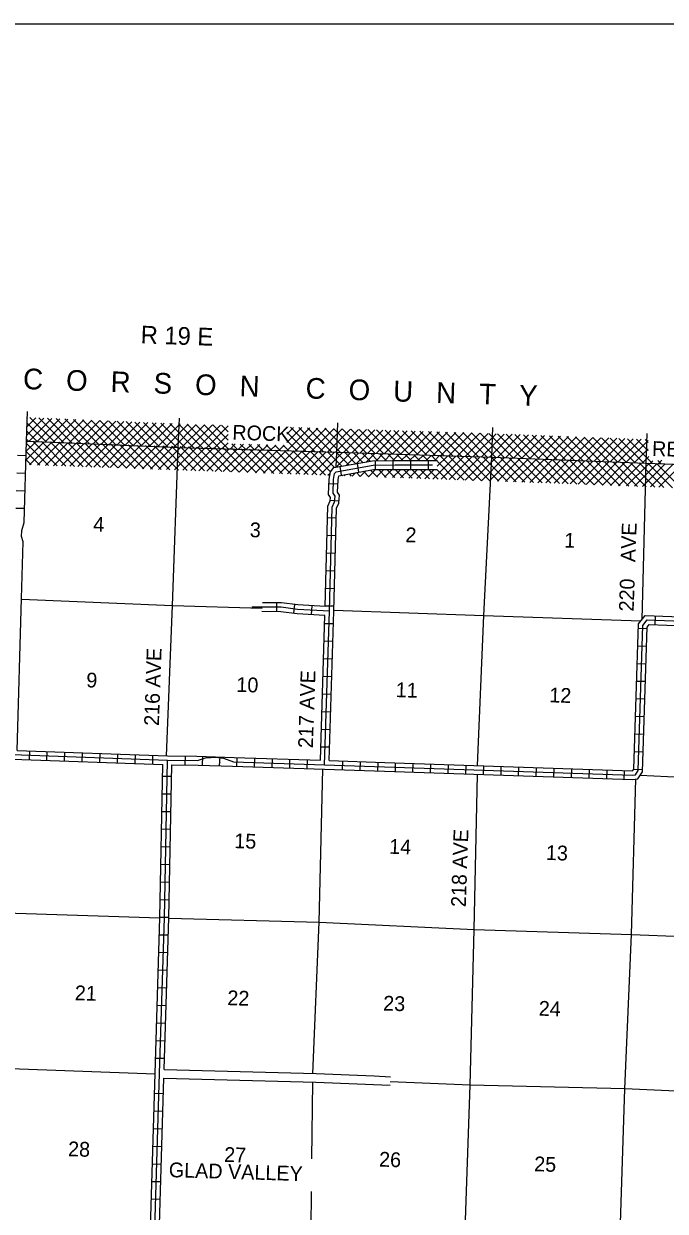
# Model space of a CAD drawing. Extents: x 589837 to 1026606, y 16219719 to 16549911.
# Drawn here: x 922622 to 944338, y 16507083 to 16547271 of the extents above; entities that cross this region are included whole.
import ezdxf

# ---------------------------------------------------------------- set-up
doc = ezdxf.new("R2010")
doc.units = 0
for name, color, linetype in [('L11', 7, 'Continuous'), ('L13', 7, 'Continuous'), ('L14', 7, 'Continuous'), ('L16', 7, 'Continuous'), ('L2', 7, 'Continuous'), ('L23', 7, 'Continuous'), ('L30', 7, 'Continuous'), ('L37', 7, 'Continuous'), ('L50', 7, 'Continuous'), ('L8', 7, 'Continuous')]:
    doc.layers.add(name, color=color, linetype=linetype)

msp = doc.modelspace()

# ---------------------------------------------------------------- linework, layer by layer
at = {"layer": 'L11'}
for points in [[(927376, 16511886), (932516, 16511746), (934484, 16511669), (935032, 16511634)], [(927367, 16511586), (932507, 16511447), (935021, 16511348)]]:
    msp.add_lwpolyline(points, dxfattribs=at)
at = {"layer": 'L13'}
for p, q in [((933200, 16532264), (933220, 16532768)), ((943551, 16527114), (943687, 16532404)), ((929277, 16522284), (929277, 16522284)), ((932375, 16508861), (932405, 16511449)), ((932347, 16506491), (932362, 16507752))]:
    msp.add_line(p, q, dxfattribs=at)
for points in [[(927452, 16522497), (927656, 16527584), (927853, 16532928)], [(937987, 16522166), (938199, 16527244), (938463, 16532603)], [(922547, 16527794), (927656, 16527584), (930691, 16527494)], [(933123, 16527420), (938199, 16527244), (943515, 16527068)], [(932413, 16511749), (932618, 16516871), (932743, 16522045)], [(937445, 16503619), (937554, 16506133), (937730, 16511352), (937874, 16516622), (937977, 16521866)], [(942647, 16500804), (942805, 16505976), (942965, 16511228), (943200, 16516454), (943336, 16521704)], [(964323, 16521071), (959088, 16521227), (953846, 16521418), (948579, 16521584), (943487, 16521826)], [(906452, 16517720), (911482, 16517545), (916734, 16517413), (922008, 16517188), (927231, 16517008)], [(927531, 16516999), (932618, 16516871), (937874, 16516622), (943200, 16516454), (948441, 16516247), (953718, 16516106), (958950, 16515899), (964138, 16515744)], [(927071, 16511722), (921872, 16511918), (916546, 16512094), (911295, 16512243), (906280, 16512442)], [(953721, 16510830), (953523, 16510837), (948180, 16510989), (942965, 16511228), (937730, 16511352), (935025, 16511467)]]:
    msp.add_lwpolyline(points, dxfattribs=at)
at = {"layer": 'L2'}
msp.add_lwpolyline([(922719, 16533147), (927853, 16532928), (933220, 16532768), (938463, 16532603), (943687, 16532404), (948962, 16532205), (954411, 16531992)], dxfattribs=at)
at = {"layer": 'L23'}
msp.add_lwpolyline([(1025855, 16239540), (846340, 16239540), (846340, 16547271), (1025855, 16547271)], close=True, dxfattribs=at)
at = {"layer": 'L37'}
for p, q in [((922700, 16532516), (923311, 16533126)), ((922709, 16532807), (923038, 16533136)), ((922717, 16533098), (922765, 16533146)), ((922811, 16532344), (923584, 16533117)), ((923755, 16532311), (922925, 16533140)), ((923085, 16532335), (923857, 16533107)), ((924048, 16532301), (923219, 16533130)), ((923358, 16532325), (924130, 16533097)), ((924341, 16532290), (923512, 16533119)), ((923631, 16532315), (924403, 16533087)), ((924634, 16532280), (923806, 16533108)), ((924927, 16532270), (924099, 16533098)), ((925220, 16532260), (924393, 16533087)), ((923168, 16532332), (922708, 16532792)), ((923461, 16532321), (922716, 16533067)), ((923904, 16532306), (924676, 16533077)), ((924178, 16532296), (924949, 16533067)), ((924451, 16532287), (925222, 16533057)), ((925513, 16532249), (924686, 16533077)), ((924724, 16532277), (925494, 16533047)), ((925806, 16532239), (924979, 16533066)), ((924997, 16532267), (925767, 16533038)), ((925271, 16532258), (926040, 16533028)), ((926100, 16532229), (925273, 16533055)), ((925544, 16532248), (926313, 16533018)), ((926393, 16532218), (925566, 16533045)), ((925817, 16532239), (926586, 16533008)), ((926686, 16532208), (925860, 16533034)), ((926090, 16532229), (926859, 16532998)), ((926979, 16532198), (926153, 16533024)), ((926364, 16532219), (927132, 16532988)), ((927272, 16532188), (926447, 16533013)), ((926637, 16532210), (927405, 16532978)), ((927565, 16532177), (926740, 16533002)), ((926910, 16532200), (927678, 16532968)), ((927858, 16532167), (927034, 16532992)), ((927183, 16532191), (927951, 16532958)), ((928151, 16532157), (927327, 16532981)), ((927457, 16532181), (928224, 16532949)), ((928445, 16532146), (927620, 16532970)), ((927730, 16532171), (928497, 16532939)), ((928738, 16532136), (927914, 16532960)), ((928003, 16532162), (928770, 16532929)), ((929031, 16532126), (928207, 16532949)), ((928276, 16532152), (929043, 16532919)), ((929324, 16532115), (928501, 16532939)), ((928549, 16532143), (929316, 16532909)), ((929617, 16532105), (928794, 16532928)), ((928823, 16532133), (929589, 16532899)), ((929910, 16532095), (929088, 16532917)), ((929096, 16532123), (929862, 16532889)), ((929369, 16532114), (930135, 16532879)), ((930203, 16532085), (929381, 16532907)), ((929642, 16532104), (930408, 16532870)), ((930496, 16532074), (929675, 16532896)), ((929916, 16532095), (930681, 16532860)), ((930790, 16532064), (929968, 16532886)), ((930189, 16532085), (930954, 16532850)), ((931083, 16532054), (930262, 16532875)), ((930462, 16532076), (931227, 16532840)), ((931376, 16532043), (930555, 16532864)), ((930735, 16532066), (931500, 16532830)), ((931669, 16532033), (930848, 16532854)), ((931009, 16532056), (931773, 16532820)), ((931962, 16532023), (931142, 16532843)), ((931282, 16532047), (932045, 16532810)), ((932255, 16532013), (931435, 16532832)), ((931555, 16532037), (932318, 16532800)), ((932548, 16532002), (931729, 16532822)), ((931828, 16532028), (932591, 16532791)), ((932841, 16531992), (932022, 16532811)), ((932102, 16532018), (932864, 16532781)), ((933004, 16532112), (932316, 16532801)), ((932375, 16532008), (933137, 16532771)), ((933145, 16532254), (932609, 16532790)), ((932648, 16531999), (933410, 16532761)), ((933385, 16532297), (932903, 16532779)), ((933195, 16532263), (933684, 16532751)), ((933625, 16532340), (933196, 16532769)), ((933865, 16532382), (933489, 16532758)), ((933539, 16532324), (933957, 16532742)), ((934105, 16532425), (933783, 16532748)), ((933883, 16532386), (934230, 16532732)), ((934345, 16532468), (934076, 16532738)), ((934228, 16532447), (934503, 16532722)), ((934612, 16532484), (934369, 16532727)), ((934547, 16532484), (934776, 16532713)), ((934894, 16532485), (934662, 16532717)), ((934831, 16532484), (935049, 16532703)), ((935176, 16532485), (934955, 16532706)), ((935114, 16532485), (935323, 16532693)), ((935458, 16532486), (935249, 16532696)), ((935741, 16532487), (935542, 16532686)), ((922875, 16532342), (922700, 16532517)), ((935398, 16532486), (935596, 16532684)), ((935682, 16532487), (935869, 16532674)), ((936023, 16532488), (935835, 16532675)), ((935965, 16532488), (936142, 16532665)), ((936305, 16532488), (936128, 16532665)), ((936249, 16532488), (936415, 16532655)), ((936587, 16532489), (936421, 16532655)), ((936473, 16531864), (937235, 16532626)), ((936532, 16532489), (936688, 16532645)), ((936620, 16532294), (936962, 16532636)), ((937238, 16531838), (936625, 16532451)), ((937532, 16531827), (936715, 16532644)), ((936747, 16531855), (937508, 16532616)), ((937825, 16531817), (937008, 16532634)), ((937020, 16531845), (937781, 16532607)), ((937293, 16531836), (938054, 16532597)), ((938118, 16531807), (937301, 16532624)), ((937566, 16531826), (938328, 16532587)), ((938411, 16531796), (937594, 16532613)), ((937840, 16531816), (938601, 16532578)), ((938704, 16531786), (937887, 16532603)), ((938113, 16531807), (938874, 16532568)), ((938997, 16531776), (938181, 16532592)), ((938386, 16531797), (939147, 16532558)), ((939290, 16531766), (938474, 16532582)), ((938659, 16531788), (939420, 16532549)), ((939583, 16531755), (938767, 16532572)), ((938933, 16531778), (939693, 16532539)), ((939877, 16531745), (939060, 16532561)), ((939206, 16531768), (939967, 16532529)), ((940170, 16531735), (939353, 16532551)), ((939479, 16531759), (940240, 16532520)), ((940463, 16531724), (939647, 16532541)), ((939752, 16531749), (940513, 16532510)), ((940756, 16531714), (939940, 16532530)), ((940026, 16531740), (940786, 16532500)), ((941049, 16531704), (940233, 16532520)), ((940299, 16531730), (941059, 16532491)), ((941343, 16531692), (940526, 16532509)), ((940572, 16531721), (941332, 16532481)), ((941637, 16531681), (940819, 16532499)), ((940845, 16531711), (941606, 16532471)), ((941931, 16531670), (941113, 16532489)), ((941118, 16531701), (941879, 16532462)), ((941391, 16531691), (942152, 16532452)), ((942226, 16531659), (941406, 16532478)), ((941663, 16531680), (942425, 16532442)), ((942520, 16531647), (941699, 16532468)), ((941935, 16531670), (942698, 16532433)), ((942814, 16531636), (941992, 16532458)), ((942208, 16531659), (942972, 16532423)), ((943108, 16531625), (942285, 16532447)), ((942480, 16531649), (943245, 16532413)), ((943402, 16531614), (942579, 16532437)), ((942753, 16531638), (943518, 16532404)), ((943696, 16531602), (942872, 16532427)), ((943025, 16531628), (943791, 16532394)), ((943990, 16531591), (943165, 16532416)), ((943297, 16531618), (944064, 16532384)), ((944284, 16531580), (943458, 16532406)), ((943570, 16531607), (944337, 16532375)), ((944578, 16531568), (943751, 16532395)), ((943842, 16531597), (944611, 16532365)), ((944873, 16531557), (944045, 16532385)), ((944115, 16531586), (944884, 16532355)), ((932921, 16531989), (932994, 16532062)), ((933428, 16531971), (933404, 16531995)), ((933468, 16531970), (933512, 16532015)), ((933721, 16531961), (933644, 16532038)), ((933741, 16531960), (933857, 16532076)), ((934014, 16531951), (933884, 16532081)), ((934014, 16531951), (934201, 16532138)), ((934307, 16531941), (934124, 16532124)), ((934288, 16531941), (934530, 16532184)), ((934600, 16531930), (934364, 16532167)), ((934561, 16531932), (934814, 16532185)), ((934893, 16531920), (934629, 16532184)), ((934834, 16531922), (935097, 16532185)), ((935186, 16531910), (934911, 16532185)), ((935107, 16531912), (935381, 16532186)), ((935480, 16531899), (935193, 16532186)), ((935380, 16531903), (935664, 16532187)), ((935773, 16531889), (935476, 16532186)), ((935654, 16531893), (935948, 16532188)), ((936066, 16531879), (935758, 16532187)), ((935927, 16531884), (936232, 16532188)), ((936359, 16531868), (936040, 16532188)), ((936200, 16531874), (936515, 16532189)), ((936652, 16531858), (936322, 16532188)), ((936945, 16531848), (936604, 16532189))]:
    msp.add_line(p, q, dxfattribs=at)
at = {"layer": 'L50'}
for p, q in [((922719, 16533147), (922748, 16534147)), ((922724, 16533347), (923303, 16533926)), ((922733, 16533639), (923032, 16533938)), ((922742, 16533930), (922761, 16533949)), ((922804, 16533143), (923574, 16533914)), ((923671, 16533106), (922832, 16533946)), ((923075, 16533132), (923845, 16533902)), ((923967, 16533094), (923127, 16533933)), ((923346, 16533120), (924116, 16533891)), ((924262, 16533081), (923423, 16533921)), ((924558, 16533069), (923719, 16533908)), ((924853, 16533056), (924014, 16533895)), ((927853, 16532928), (927890, 16533923)), ((923376, 16533119), (922737, 16533758)), ((923617, 16533109), (924387, 16533879)), ((923889, 16533097), (924659, 16533867)), ((924160, 16533086), (924930, 16533855)), ((925149, 16533043), (924310, 16533882)), ((924431, 16533074), (925201, 16533844)), ((925444, 16533031), (924605, 16533869)), ((924702, 16533062), (925472, 16533832)), ((925739, 16533018), (924901, 16533857)), ((924974, 16533051), (925743, 16533820)), ((926035, 16533006), (925197, 16533844)), ((925245, 16533039), (926014, 16533808)), ((926330, 16532993), (925492, 16533831)), ((925516, 16533028), (926285, 16533797)), ((926626, 16532980), (925788, 16533818)), ((925788, 16533016), (926556, 16533785)), ((926059, 16533005), (926827, 16533773)), ((926921, 16532968), (926084, 16533805)), ((926330, 16532993), (927099, 16533762)), ((927217, 16532955), (926379, 16533793)), ((926601, 16532981), (927370, 16533750)), ((927512, 16532943), (926675, 16533780)), ((926873, 16532970), (927641, 16533738)), ((927807, 16532930), (926970, 16533767)), ((927144, 16532958), (927912, 16533727)), ((928100, 16532921), (927266, 16533754)), ((927415, 16532947), (928187, 16533719)), ((928391, 16532912), (927562, 16533741)), ((927686, 16532935), (928461, 16533710)), ((928683, 16532903), (927857, 16533729)), ((927959, 16532925), (928736, 16533702)), ((928974, 16532895), (928149, 16533720)), ((928234, 16532917), (929011, 16533694)), ((929266, 16532886), (928441, 16533711)), ((928508, 16532909), (929285, 16533686)), ((929557, 16532877), (928732, 16533702)), ((928783, 16532900), (929545, 16533662)), ((929537, 16533180), (929024, 16533694)), ((929541, 16533459), (929315, 16533685)), ((931526, 16533098), (932032, 16533604)), ((931529, 16532818), (932306, 16533595)), ((931530, 16533385), (931757, 16533612)), ((932473, 16532790), (931648, 16533615)), ((931804, 16532810), (932581, 16533587)), ((932764, 16532781), (931939, 16533606)), ((932078, 16532802), (932856, 16533579)), ((933056, 16532773), (932231, 16533598)), ((932353, 16532794), (933130, 16533571)), ((933348, 16532764), (932522, 16533589)), ((932628, 16532786), (933405, 16533562)), ((933640, 16532755), (932814, 16533580)), ((932902, 16532777), (933679, 16533554)), ((933932, 16532745), (933105, 16533572)), ((933177, 16532769), (933953, 16533545)), ((933220, 16532768), (933258, 16533767)), ((934224, 16532736), (933397, 16533563)), ((933451, 16532761), (934227, 16533536)), ((934516, 16532727), (933689, 16533553)), ((933725, 16532752), (934501, 16533528)), ((934808, 16532718), (933981, 16533544)), ((934000, 16532743), (934776, 16533519)), ((935100, 16532709), (934273, 16533535)), ((934274, 16532735), (935050, 16533511)), ((934548, 16532726), (935324, 16533502)), ((935392, 16532699), (934565, 16533526)), ((934822, 16532717), (935598, 16533493)), ((935684, 16532690), (934857, 16533517)), ((935976, 16532681), (935150, 16533507)), ((936268, 16532672), (935442, 16533498)), ((936560, 16532663), (935734, 16533489)), ((938463, 16532603), (938500, 16533602)), ((922785, 16533144), (922720, 16533209)), ((923081, 16533132), (922728, 16533484)), ((929058, 16532892), (929540, 16533375)), ((929332, 16532884), (929536, 16533088)), ((931890, 16532808), (931527, 16533170)), ((932181, 16532799), (931531, 16533449)), ((935096, 16532709), (935872, 16533485)), ((935371, 16532700), (936146, 16533476)), ((935645, 16532691), (936421, 16533467)), ((935919, 16532683), (936695, 16533459)), ((936852, 16532653), (936026, 16533480)), ((936193, 16532674), (936969, 16533450)), ((937144, 16532644), (936318, 16533471)), ((936467, 16532665), (937243, 16533441)), ((937436, 16532635), (936610, 16533461)), ((936742, 16532657), (937517, 16533433)), ((937728, 16532626), (936902, 16533452)), ((937016, 16532648), (937792, 16533424)), ((938020, 16532616), (937194, 16533443)), ((937290, 16532639), (938066, 16533415)), ((938312, 16532607), (937486, 16533434)), ((937564, 16532631), (938340, 16533407)), ((938605, 16532597), (937778, 16533424)), ((937838, 16532622), (938613, 16533397)), ((938899, 16532586), (938070, 16533415)), ((938112, 16532614), (938886, 16533387)), ((939193, 16532575), (938362, 16533406)), ((938387, 16532605), (939158, 16533377)), ((939487, 16532564), (938655, 16533396)), ((938660, 16532595), (939431, 16533366)), ((938932, 16532585), (939703, 16533356)), ((939781, 16532552), (938949, 16533385)), ((939205, 16532574), (939976, 16533346)), ((940075, 16532541), (939243, 16533373)), ((939477, 16532564), (940248, 16533335)), ((940369, 16532530), (939537, 16533362)), ((939750, 16532554), (940521, 16533325)), ((940663, 16532519), (939831, 16533351)), ((940022, 16532543), (940793, 16533315)), ((940957, 16532508), (940125, 16533340)), ((940295, 16532533), (941066, 16533304)), ((941251, 16532497), (940419, 16533329)), ((940567, 16532523), (941338, 16533294)), ((941545, 16532486), (940713, 16533318)), ((940840, 16532512), (941611, 16533284)), ((941839, 16532474), (941007, 16533307)), ((941112, 16532502), (941883, 16533273)), ((942133, 16532463), (941301, 16533295)), ((941385, 16532492), (942156, 16533263)), ((942427, 16532452), (941595, 16533284)), ((941657, 16532481), (942428, 16533253)), ((942721, 16532441), (941889, 16533273)), ((941930, 16532471), (942701, 16533242)), ((943015, 16532430), (942183, 16533262)), ((942202, 16532461), (942973, 16533232)), ((942474, 16532450), (943246, 16533222)), ((943309, 16532419), (942477, 16533251)), ((942747, 16532440), (943518, 16533211)), ((943603, 16532407), (942771, 16533240)), ((943019, 16532430), (943762, 16533172)), ((943897, 16532396), (943065, 16533228)), ((943758, 16532818), (943359, 16533217)), ((943759, 16533100), (943653, 16533206)), ((943687, 16532404), (943725, 16533404)), ((929607, 16532876), (929783, 16533052)), ((929849, 16532869), (929662, 16533055)), ((929881, 16532868), (930058, 16533044)), ((930140, 16532860), (929953, 16533047)), ((930156, 16532859), (930333, 16533036)), ((930432, 16532851), (930244, 16533039)), ((930431, 16532851), (930608, 16533029)), ((930723, 16532842), (930535, 16533031)), ((930705, 16532843), (930883, 16533021)), ((931015, 16532834), (930826, 16533023)), ((930980, 16532835), (931158, 16533013)), ((931307, 16532825), (931117, 16533014)), ((931255, 16532827), (931434, 16533006)), ((931598, 16532816), (931408, 16533006)), ((943292, 16532419), (943762, 16532889)), ((943564, 16532409), (943780, 16532625)), ((943837, 16532399), (943918, 16532479)), ((944191, 16532385), (944085, 16532492)), ((944109, 16532388), (944219, 16532498))]:
    msp.add_line(p, q, dxfattribs=at)
at = {"layer": 'L8'}
for p, q in [((922703, 16532650), (922405, 16532658)), ((933383, 16531992), (933331, 16532286)), ((933970, 16532097), (933918, 16532391)), ((934534, 16532185), (934532, 16532483)), ((935130, 16532190), (935128, 16532488)), ((935726, 16532190), (935726, 16532488)), ((936322, 16532190), (936323, 16532488)), ((922686, 16532053), (922388, 16532062)), ((933255, 16531694), (932957, 16531704)), ((922668, 16531457), (922370, 16531466)), ((933294, 16531109), (932997, 16531132)), ((922651, 16530861), (922353, 16530869)), ((933201, 16530538), (932903, 16530546)), ((933186, 16529942), (932888, 16529949)), ((933171, 16529345), (932873, 16529353)), ((933156, 16528749), (932858, 16528756)), ((933141, 16528152), (932842, 16528160)), ((931187, 16527375), (931190, 16527673)), ((931763, 16527319), (931800, 16527615)), ((932368, 16527276), (932385, 16527574)), ((933125, 16527556), (932827, 16527563)), ((932662, 16522348), (932817, 16527249)), ((943994, 16527233), (943983, 16526935)), ((933108, 16526959), (932809, 16526968)), ((943426, 16526816), (943724, 16526807)), ((933089, 16526362), (932790, 16526372)), ((943407, 16526220), (943705, 16526210)), ((933070, 16525766), (932772, 16525775)), ((943388, 16525624), (943686, 16525614)), ((933051, 16525170), (932753, 16525179)), ((943369, 16525027), (943667, 16525018)), ((933032, 16524573), (932734, 16524583)), ((943350, 16524431), (943648, 16524422)), ((933013, 16523977), (932715, 16523986)), ((943331, 16523835), (943629, 16523825)), ((932994, 16523381), (932696, 16523390)), ((943312, 16523238), (943610, 16523229)), ((922401, 16522681), (927490, 16522495)), ((922812, 16522367), (922823, 16522665)), ((923408, 16522345), (923419, 16522643)), ((932975, 16522784), (932677, 16522794)), ((943293, 16522642), (943591, 16522633)), ((924005, 16522323), (924016, 16522622)), ((924601, 16522302), (924612, 16522600)), ((925197, 16522280), (925208, 16522578)), ((925793, 16522258), (925804, 16522556)), ((926389, 16522236), (926400, 16522534)), ((926986, 16522214), (926996, 16522513)), ((928082, 16522488), (928079, 16522190)), ((928669, 16522479), (928659, 16522180)), ((929255, 16522459), (929242, 16522159)), ((929833, 16522438), (929824, 16522140)), ((930430, 16522419), (930420, 16522121)), ((931026, 16522400), (931016, 16522101)), ((931622, 16522380), (931613, 16522082)), ((932219, 16522361), (932209, 16522063)), ((933411, 16522321), (933401, 16522023)), ((934008, 16522300), (933997, 16522002)), ((934604, 16522279), (934593, 16521981)), ((935200, 16522259), (935190, 16521961)), ((935796, 16522239), (935786, 16521941)), ((936392, 16522219), (936382, 16521921)), ((936989, 16522199), (936979, 16521901)), ((937585, 16522179), (937575, 16521881)), ((938181, 16522159), (938171, 16521861)), ((938777, 16522139), (938767, 16521841)), ((939374, 16522119), (939364, 16521821)), ((939970, 16522099), (939960, 16521801)), ((940566, 16522079), (940556, 16521781)), ((941162, 16522059), (941152, 16521761)), ((941759, 16522039), (941749, 16521741)), ((942355, 16522019), (942345, 16521721)), ((942951, 16521999), (942941, 16521701)), ((943274, 16522046), (943573, 16522036)), ((927325, 16521809), (927623, 16521804)), ((927313, 16521213), (927611, 16521207)), ((927302, 16520616), (927600, 16520611)), ((927290, 16520020), (927588, 16520014)), ((927279, 16519423), (927577, 16519418)), ((927267, 16518827), (927565, 16518821)), ((927256, 16518230), (927554, 16518225)), ((927244, 16517634), (927542, 16517628)), ((927232, 16517037), (927531, 16517032)), ((927215, 16516443), (927513, 16516434)), ((927197, 16515846), (927495, 16515837)), ((927179, 16515250), (927477, 16515241)), ((927161, 16514654), (927459, 16514645)), ((927143, 16514057), (927441, 16514048)), ((927125, 16513461), (927423, 16513452)), ((927107, 16512865), (927405, 16512856)), ((927089, 16512268), (927387, 16512259)), ((927217, 16506630), (927367, 16511586)), ((927053, 16511076), (927351, 16511067)), ((927034, 16510479), (927333, 16510470)), ((927016, 16509883), (927315, 16509874)), ((926998, 16509287), (927297, 16509278)), ((926980, 16508690), (927279, 16508681)), ((926962, 16508094), (927261, 16508085)), ((926944, 16507498), (927243, 16507489))]:
    msp.add_line(p, q, dxfattribs=at)
for points in [[(922401, 16522681), (922548, 16527822), (922606, 16529740), (922547, 16529915), (922561, 16530126), (922638, 16530393), (922719, 16533147)], [(932807, 16522193), (932972, 16527390), (933062, 16530906), (933143, 16531087), (933158, 16531278), (933095, 16531380), (933111, 16531847), (933143, 16532046), (933195, 16532110), (934446, 16532334), (935197, 16532340), (936464, 16532339)], [(932826, 16527549), (932912, 16530940), (932996, 16531124), (933005, 16531241), (932943, 16531340), (932962, 16531861), (933001, 16532109), (933114, 16532248), (934432, 16532483), (935196, 16532490), (936627, 16532489)], [(932962, 16522338), (933122, 16527386), (933211, 16530872), (933290, 16531049), (933311, 16531315), (933246, 16531420), (933261, 16531832), (933284, 16531974), (934460, 16532184), (935197, 16532190), (936616, 16532189)], [(932972, 16527390), (931890, 16527453), (931334, 16527523), (930342, 16527531)], [(932826, 16527549), (931904, 16527603), (931344, 16527672), (930699, 16527678)], [(927484, 16522346), (928501, 16522335), (928779, 16522425), (929131, 16522455), (929388, 16522421), (929717, 16522292), (932807, 16522193), (934839, 16522122), (943225, 16521841), (943326, 16521854), (943422, 16522001), (943578, 16526907), (943726, 16527094), (954060, 16526707)], [(932817, 16527249), (931877, 16527304), (931324, 16527373), (930686, 16527378)], [(932962, 16522338), (934844, 16522272), (943218, 16521991), (943238, 16521994), (943274, 16522048), (943429, 16526961), (943655, 16527246), (953916, 16526862)], [(927631, 16522194), (928524, 16522185), (929687, 16522143), (932802, 16522043), (934834, 16521972), (943232, 16521690), (943413, 16521714), (943571, 16521954), (943726, 16526852), (943796, 16526941), (953965, 16526560)], [(905959, 16507188), (906183, 16514084), (906210, 16515309), (906147, 16515428), (905825, 16515765), (905700, 16516003), (905716, 16516227), (905849, 16516906), (906300, 16517658), (906463, 16522313), (906545, 16522502), (906854, 16523008), (911728, 16522905), (922246, 16522537), (927484, 16522346)], [(906109, 16507183), (906333, 16514080), (906360, 16515345), (906270, 16515517), (905948, 16515853), (905853, 16516034), (905865, 16516207), (905991, 16516852), (906449, 16517614), (906612, 16522280), (906678, 16522433), (906937, 16522856), (911724, 16522755), (922241, 16522387), (927331, 16522201)], [(927057, 16506300), (927063, 16506484), (927222, 16511740), (927381, 16517012), (927484, 16522346)], [(927486, 16522496), (928478, 16522485), (929748, 16522442), (932662, 16522348)], [(926914, 16506527), (927072, 16511744), (927231, 16517016), (927331, 16522201)], [(927376, 16511886), (927531, 16517009), (927631, 16522194)]]:
    msp.add_lwpolyline(points, dxfattribs=at)

# ---------------------------------------------------------------- texts
at = {"layer": 'L14'}
for s, p in [('4', (924967, 16530086)), ('3', (930267, 16529898)), ('2', (935536, 16529728)), ('1', (940912, 16529546)), ('9', (924733, 16524814)), ('10', (929813, 16524663)), ('11', (935207, 16524485)), ('12', (940407, 16524308)), ('15', (929742, 16519374)), ('14', (934985, 16519184)), ('13', (940291, 16518975)), ('21', (924344, 16514228)), ('22', (929507, 16514061)), ('23', (934783, 16513878)), ('24', (940048, 16513704)), ('28', (924115, 16508948)), ('27', (929399, 16508757)), ('26', (934643, 16508596)), ('25', (939894, 16508439))]:
    msp.add_text(s, height=500, rotation=358.0946, dxfattribs=at).set_placement(p)
at = {"layer": 'L16'}
msp.add_text('GLAD VALLEY', height=499.99, rotation=358.3027, dxfattribs=at).set_placement((927526, 16508239))
at = {"layer": 'L30'}
for s, p in [('220   AVE', (943267, 16527372)), ('216 AVE', (927196, 16523502)), ('217 AVE', (932407, 16522748)), ('218 AVE', (937584, 16517369))]:
    msp.add_text(s, height=500, rotation=88, dxfattribs=at).set_placement(p)
at = {"layer": 'L50'}
for s, height, p in [('R 19 E', 600, (926573, 16536454)), ('C   O   R   S   O   N      C   O   U   N   T   Y', 699.98, (922590, 16534909)), ('ROCK', 500, (929676, 16533197)), ('RESERVATION', 499.99, (943884, 16532648))]:
    msp.add_text(s, height=height, rotation=358.0981, dxfattribs=at).set_placement(p)

doc.saveas('drawing.dxf')
